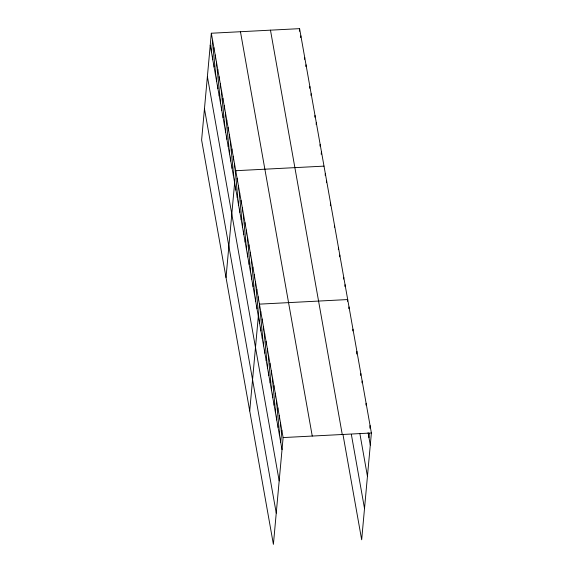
<?xml version="1.0" encoding="UTF-8"?>
<svg xmlns="http://www.w3.org/2000/svg" width="573" height="573" viewBox="0 0 573 573"><rect width="100%" height="100%" fill="white"/><g stroke="black" fill="none" stroke-linecap="round" stroke-linejoin="round"><path stroke-width="0.86" d="M211.33 33.234L201.61 140.013L273.4 544.35L283.119 437.571L211.33 33.234L299.6 28.65L371.39 432.987L361.67 539.766L342.948 434.341M211.516 52.537L212.612 40.468M212.798 59.771L213.901 47.702M214.087 67.005L215.183 54.944M215.369 74.246L216.472 62.178M216.658 81.481L217.754 69.412M217.941 88.715L219.036 76.646M219.223 95.949L220.326 83.88M220.512 103.183L221.608 91.121M221.794 110.424L222.89 98.355M223.076 117.658L224.179 105.59M224.365 124.893L225.461 112.824M225.647 132.127L226.743 120.058M226.929 139.361L228.033 127.299M228.219 146.602L229.315 134.533M229.501 153.836L230.597 141.767M230.79 161.07L231.886 149.001M232.072 168.304L233.168 156.236M233.354 175.539L234.457 163.47M226.02 277.49L235.739 170.711L324.003 166.127M235.954 190.186L237.057 178.124M237.272 197.599L238.368 185.537M238.59 205.012L239.686 192.943M239.908 212.425L241.004 200.357M241.219 219.839L242.322 207.77M242.537 227.252L243.632 215.183M243.854 234.665L244.95 222.596M245.172 242.078L246.268 230.009M246.483 249.491L247.586 237.423M247.801 256.905L248.904 244.836M249.119 264.318L250.215 252.249M250.437 271.731L251.533 259.662M251.748 279.144L252.851 267.075M253.065 286.557L254.168 274.488M254.383 293.97L255.479 281.902M255.701 301.384L256.797 289.315M257.012 308.797L258.115 296.728M249.713 410.92L259.433 304.141L347.696 299.557L347.539 301.276M259.648 323.616L260.744 311.554M260.966 331.029L262.062 318.968M262.276 338.442L263.379 326.381M263.594 345.856L264.697 333.787M264.912 353.269L266.008 341.2M266.23 360.682L267.326 348.613M267.548 368.095L268.644 356.026M299.364 31.236L299.6 28.65M268.859 375.508L269.962 363.44M300.725 37.61L300.882 35.884M270.177 382.922L271.273 370.853M271.495 390.335L272.59 378.266M272.812 397.748L273.908 385.679M304.578 59.313L304.736 57.594M274.123 405.161L275.226 393.092M305.86 66.554L306.018 64.828M275.441 412.574L276.537 400.506M276.759 419.988L277.855 407.919M278.077 427.401L279.173 415.332M309.721 88.256L309.871 86.53M279.388 434.814L280.491 422.745M311.003 95.49L311.16 93.771M280.706 442.227L281.801 430.158M314.856 117.2L315.014 115.474M316.138 124.434L316.296 122.708M319.992 146.144L320.149 144.417M321.202 154.237L321.439 151.652M325.163 175.259L325.321 173.533M326.481 182.672L326.639 180.946M330.349 205.771L330.585 203.186M334.381 227.152L334.532 225.425M338.328 249.391L338.485 247.665M339.646 256.804L339.803 255.078M343.592 279.037L343.75 277.318M344.91 286.45L345.068 284.731M348.857 308.689L349.014 306.97M352.803 330.929L352.961 329.203M356.671 354.028L356.907 351.442M360.704 375.408L360.861 373.682M362.014 382.821L362.172 381.095M365.968 405.054L366.126 403.335M368.976 437.636L369.363 433.331M369.836 428.16L370.072 425.574M283.119 437.571L371.39 432.987M368.095 432.701L370.287 445.049M359.844 433.475L367.443 476.306M351.349 434.384L364.514 508.509M270.47 30.161L342.26 434.499M240.459 31.723L312.249 436.053M210.234 45.303L282.023 449.64M207.39 76.56L279.18 480.89M204.454 108.763L276.25 513.093"/></g></svg>
